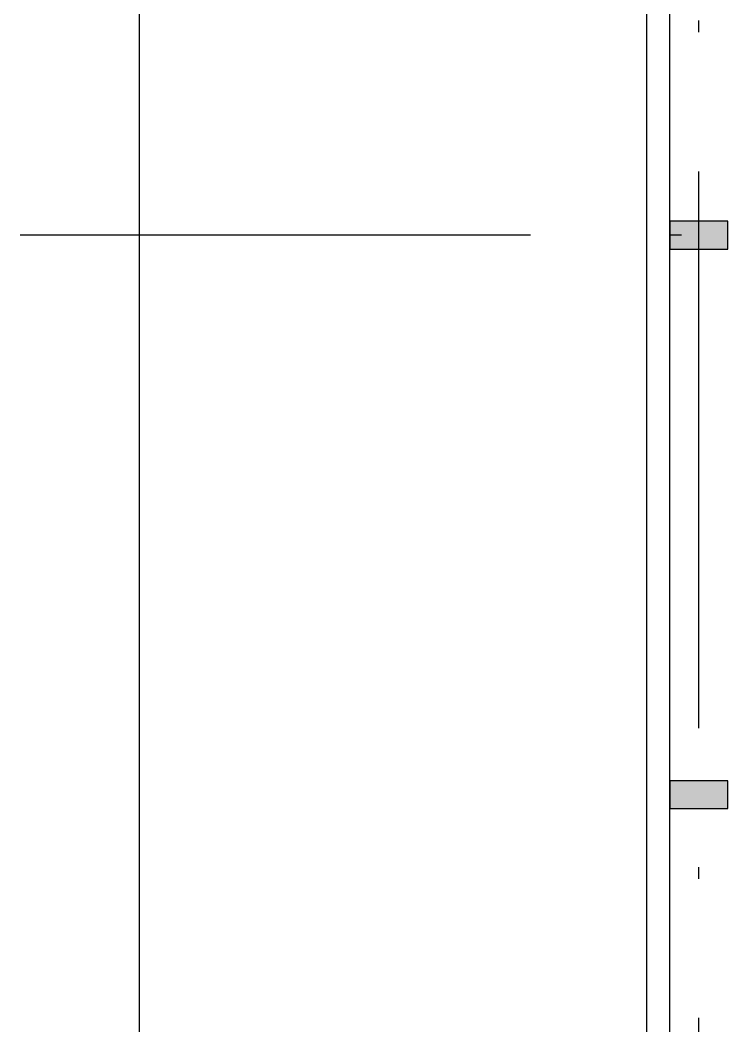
# Model space of a CAD drawing. Header units: metres. Extents: x 0 to 8715937, y -236336 to 216.
# Drawn here: x 104.2 to 110.34, y 60.91 to 69.58 of the extents above; entities that cross this region are included whole.
import ezdxf

# ---------------------------------------------------------------- set-up
doc = ezdxf.new("R2010")
doc.units = ezdxf.units.M
doc.header["$MEASUREMENT"] = 0
doc.header["$PDMODE"] = 3
doc.linetypes.add('ACAD_ISO10W100', pattern=[18, 12, -3, 0, -3])
for name, color, linetype in [('0-BLOCK-ARQUITECTURA', 7, 'Continuous'), ('0-BLOCK-ESTRUCTURA', 7, 'Continuous'), ('1', 7, 'Continuous'), ('COLUMNAS', 210, 'Continuous'), ('COLUMNAS HATCH', 251, 'Continuous'), ('COTAS INTERIORES', 2, 'Continuous'), ('EJES', 251, 'ACAD_ISO10W100'), ('MURO', 4, 'Continuous')]:
    doc.layers.add(name, color=color, linetype=linetype)
doc.styles.add('AR', font='arial.ttf')
doc.dimstyles.new('DIARCO-01', dxfattribs={"dimtxt": 0.45, "dimasz": 0.3, "dimexe": 0.1, "dimexo": 0.18, "dimgap": 0.12, "dimtad": 1, "dimzin": 0, "dimdsep": 46, "dimtxsty": 'AR', "dimblk": 'OBLIQUE', "dimcen": 0.09, "dimclrd": 52, "dimclre": 251, "dimclrt": 256, "dimadec": 0, "dimazin": 0, "dimtfac": 1, "dimtofl": 0, "dimtmove": 1, "dimatfit": 3, "dimldrblk": 'OBLIQUE', "dimfxl": 0.18, "dimtolj": 1, "dimtzin": 0, "dimarcsym": 1})

# ---------------------------------------------------------------- blocks, each defined once
blk = doc.blocks.new('_Oblique')
at = {"layer": '1', "color": 0, "lineweight": -2}
blk.add_line((-0.5, -0.5), (0.5, 0.5), dxfattribs=at)
blk = doc.blocks.new('*D223')
at = {"layer": 'COTAS INTERIORES', "color": 251, "lineweight": -2, "ltscale": 0.1, "transparency": 16777216}
for p, q in [((22.9001, 107.1293), (17.4048, 107.1293)), ((22.9001, 47.8293), (17.4048, 47.8293))]:
    blk.add_line(p, q, dxfattribs=at)
at = {"layer": 'COTAS INTERIORES', "color": 52, "lineweight": -2, "ltscale": 0.1, "transparency": 16777216}
blk.add_line((17.5048, 107.1293), (17.5048, 47.8293), dxfattribs=at)
at = {"layer": 'Defpoints', "color": 0, "ltscale": 0.1, "transparency": 16777216}
for p in [(23.0801, 107.1293), (17.5048, 47.8293), (23.0801, 47.8293)]:
    blk.add_point(p, dxfattribs=at)
at = {"layer": 'COTAS INTERIORES', "color": 52, "lineweight": -2, "ltscale": 0.1, "transparency": 16777216, "xscale": 0.3, "yscale": 0.3, "zscale": 0.3}
for p, rotation in [((17.5048, 107.1293), 90), ((17.5048, 47.8293), 270)]:
    blk.add_blockref('_Oblique', p, dxfattribs=dict(at, rotation=rotation))
at = {"layer": 'COTAS INTERIORES', "ltscale": 0.1, "transparency": 16777216, "insert": (17.1549, 77.4793), "char_height": 0.45, "attachment_point": 5, "rotation": 90, "style": 'AR'}
blk.add_mtext('\\A1;59.30', dxfattribs=at)
blk = doc.blocks.new('COLUMNA 0.24 x 0.50')
at = {"layer": 'COLUMNAS HATCH', "ltscale": 0.1}
blk.add_hatch(color=256, dxfattribs=at).paths.add_polyline_path([(0.5, 0), (0.5, -0.24), (0, -0.24), (0, 0)])
at = {"layer": 'COLUMNAS', "ltscale": 0.1}
blk.add_lwpolyline([(0.5, 0), (0.5, -0.24), (0, -0.24), (0, 0)], close=True, dxfattribs=at)
blk = doc.blocks.new('DPM-ESTRUCTURA')
at = {"layer": 'EJES', "ltscale": 0.4}
for p, q in [((22.33, 41.5801), (22.33, 112.3301)), ((108.48, 67.7301), (16.48, 67.7301))]:
    blk.add_line(p, q, dxfattribs=at)
at = {"layer": 'COLUMNAS', "xscale": -1}
for p in [(22.58, 67.8501), (22.58, 63.0251)]:
    blk.add_blockref('COLUMNA 0.24 x 0.50', p, dxfattribs=at)
blk = doc.blocks.new('DPM-ARQUITECTURA')
at = {"layer": 'MURO', "ltscale": 0.1}
for p, q in [((21.8801, 103.2229), (21.8801, 50.4111)), ((22.0801, 50.4111), (22.0801, 92.9343))]:
    blk.add_line(p, q, dxfattribs=at)
at = {"layer": 'COTAS INTERIORES', "ltscale": 0.1}
dim = blk.add_linear_dim(base=(17.5048, 47.8293), p1=(23.0801, 107.1293), p2=(23.0801, 47.8293), angle=90, dimstyle='DIARCO-01', dxfattribs=at)
dim.commit()
dim.dimension.update_dxf_attribs({"geometry": '*D223', "text_midpoint": (17.1549, 77.4793)})

msp = doc.modelspace()

# ---------------------------------------------------------------- block references
at = {"layer": '0-BLOCK-ARQUITECTURA'}
msp.add_blockref('DPM-ARQUITECTURA', (87.72, 0), dxfattribs=at)
at = {"layer": '0-BLOCK-ESTRUCTURA', "ltscale": 0.1}
msp.add_blockref('DPM-ESTRUCTURA', (87.72, 0), dxfattribs=at)

doc.saveas('drawing.dxf')
